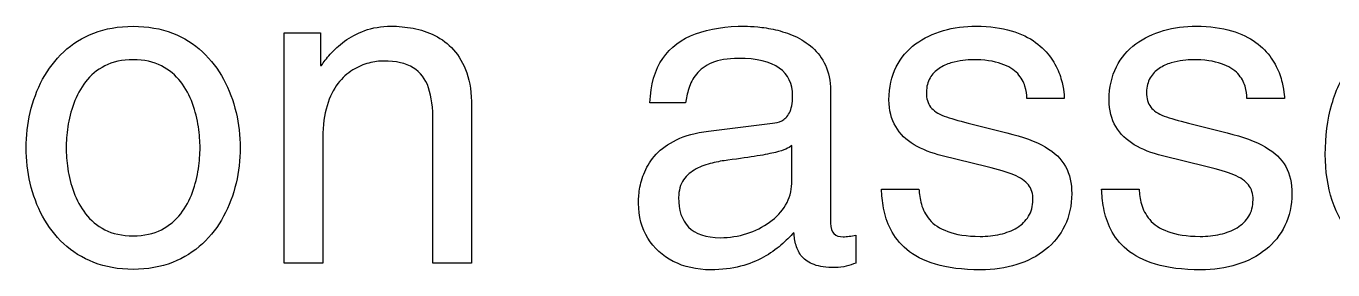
# Model space of a CAD drawing. Header units: inches. Extents: x -3.67 to 3.62, y -4.25 to 4.25.
# Drawn here: x 1.0683 to 1.3981, y -3.8307 to -3.7692 of the extents above; entities that cross this region are included whole.
import ezdxf

# ---------------------------------------------------------------- set-up
doc = ezdxf.new("R2010")
doc.units = ezdxf.units.IN
doc.header["$MEASUREMENT"] = 0
doc.layers.add('Dimensions', color=7, linetype='Continuous')

msp = doc.modelspace()

# ---------------------------------------------------------------- linework, layer by layer
at = {"layer": 'Dimensions', "color": 250}
for points, knots in [([(1.06832, -3.7999), (1.06832, -3.80292), (1.06865, -3.8059), (1.06935, -3.80884), (1.06935, -3.80884), (1.07004, -3.81179), (1.07108, -3.81456), (1.07248, -3.81717), (1.07248, -3.81717), (1.07387, -3.81979), (1.07565, -3.82208), (1.0778, -3.82408), (1.0778, -3.82408), (1.07995, -3.8261), (1.08246, -3.82767), (1.08539, -3.8288), (1.08539, -3.8288), (1.0883, -3.82995), (1.09161, -3.83054), (1.09532, -3.83056), (1.09532, -3.83056), (1.09902, -3.83054), (1.10233, -3.82995), (1.10524, -3.8288), (1.10524, -3.8288), (1.10817, -3.82767), (1.11069, -3.8261), (1.11283, -3.82408), (1.11283, -3.82408), (1.11498, -3.82208), (1.11676, -3.81979), (1.11815, -3.81717), (1.11815, -3.81717), (1.11956, -3.81456), (1.12061, -3.81179), (1.1213, -3.80884), (1.1213, -3.80884), (1.12198, -3.8059), (1.12232, -3.80292), (1.12232, -3.7999), (1.12232, -3.7999), (1.12232, -3.79688), (1.12198, -3.7939), (1.1213, -3.79095), (1.1213, -3.79095), (1.12061, -3.78801), (1.11956, -3.78523), (1.11815, -3.78262), (1.11815, -3.78262), (1.11676, -3.78001), (1.11498, -3.77771), (1.11283, -3.77571), (1.11283, -3.77571), (1.11069, -3.77369), (1.10817, -3.77212), (1.10524, -3.77097), (1.10524, -3.77097), (1.10233, -3.76984), (1.09902, -3.76925), (1.09532, -3.76923), (1.09532, -3.76923), (1.09161, -3.76925), (1.0883, -3.76984), (1.08539, -3.77097), (1.08539, -3.77097), (1.08246, -3.77212), (1.07995, -3.77369), (1.0778, -3.77571), (1.0778, -3.77571), (1.07565, -3.77771), (1.07387, -3.78001), (1.07248, -3.78262), (1.07248, -3.78262), (1.07108, -3.78523), (1.07004, -3.78801), (1.06935, -3.79095), (1.06935, -3.79095), (1.06865, -3.7939), (1.06832, -3.79688), (1.06832, -3.7999)], [0, 0, 0, 0, 0.05, 0.05, 0.05, 0.05, 0.1, 0.1, 0.1, 0.1, 0.15, 0.15, 0.15, 0.15, 0.2, 0.2, 0.2, 0.2, 0.25, 0.25, 0.25, 0.25, 0.3, 0.3, 0.3, 0.3, 0.35, 0.35, 0.35, 0.35, 0.4, 0.4, 0.4, 0.4, 0.45, 0.45, 0.45, 0.45, 0.5, 0.5, 0.5, 0.5, 0.55, 0.55, 0.55, 0.55, 0.6, 0.6, 0.6, 0.6, 0.65, 0.65, 0.65, 0.65, 0.7, 0.7, 0.7, 0.7, 0.75, 0.75, 0.75, 0.75, 0.8, 0.8, 0.8, 0.8, 0.85, 0.85, 0.85, 0.85, 0.9, 0.9, 0.9, 0.9, 0.95, 0.95, 0.95, 0.95, 1, 1, 1, 1]), ([(1.18076, -3.78945), (1.18074, -3.78616), (1.18033, -3.78332), (1.17952, -3.78099), (1.17952, -3.78099), (1.17869, -3.77866), (1.17759, -3.77671), (1.1762, -3.77517), (1.1762, -3.77517), (1.1748, -3.77366), (1.17322, -3.77245), (1.17148, -3.77158), (1.17148, -3.77158), (1.16972, -3.77071), (1.16789, -3.7701), (1.166, -3.76975), (1.166, -3.76975), (1.16411, -3.7694), (1.16224, -3.76921), (1.16043, -3.76923), (1.16043, -3.76923), (1.15793, -3.76925), (1.1557, -3.76962), (1.15376, -3.77034), (1.15376, -3.77034), (1.15181, -3.77105), (1.15013, -3.77193), (1.14869, -3.77301), (1.14869, -3.77301), (1.14726, -3.77408), (1.14606, -3.77516), (1.14509, -3.77627), (1.14509, -3.77627), (1.14413, -3.77736), (1.14339, -3.7783), (1.14287, -3.77912), (1.14287, -3.77912), (1.14287, -3.77912), (1.14265, -3.77912), (1.14265, -3.77912), (1.14265, -3.77912), (1.14265, -3.77912), (1.14265, -3.7709), (1.14265, -3.7709), (1.14265, -3.7709), (1.14265, -3.7709), (1.13343, -3.7709), (1.13343, -3.7709), (1.13343, -3.7709), (1.13343, -3.7709), (1.13343, -3.82901), (1.13343, -3.82901), (1.13343, -3.82901), (1.13343, -3.82901), (1.1432, -3.82901), (1.1432, -3.82901), (1.1432, -3.82901), (1.1432, -3.82901), (1.1432, -3.79734), (1.1432, -3.79734), (1.1432, -3.79734), (1.14322, -3.79419), (1.14357, -3.79151), (1.14426, -3.78927), (1.14426, -3.78927), (1.14494, -3.78703), (1.14587, -3.78517), (1.147, -3.78371), (1.147, -3.78371), (1.14813, -3.78225), (1.14939, -3.7811), (1.15074, -3.78027), (1.15074, -3.78027), (1.15209, -3.77943), (1.15346, -3.77884), (1.15481, -3.77851), (1.15481, -3.77851), (1.15617, -3.77816), (1.15741, -3.77799), (1.15854, -3.77801), (1.15854, -3.77801), (1.1617, -3.77801), (1.16419, -3.77856), (1.16602, -3.77971), (1.16602, -3.77971), (1.16783, -3.78084), (1.16913, -3.78253), (1.16989, -3.78479), (1.16989, -3.78479), (1.17065, -3.78704), (1.171, -3.78986), (1.17098, -3.79323), (1.17098, -3.79323), (1.17098, -3.79323), (1.17098, -3.82901), (1.17098, -3.82901), (1.17098, -3.82901), (1.17098, -3.82901), (1.18076, -3.82901), (1.18076, -3.82901), (1.18076, -3.82901), (1.18076, -3.82901), (1.18076, -3.78945), (1.18076, -3.78945)], [0, 0, 0, 0, 0.038462, 0.038462, 0.038462, 0.038462, 0.076923, 0.076923, 0.076923, 0.076923, 0.115385, 0.115385, 0.115385, 0.115385, 0.153846, 0.153846, 0.153846, 0.153846, 0.192308, 0.192308, 0.192308, 0.192308, 0.230769, 0.230769, 0.230769, 0.230769, 0.269231, 0.269231, 0.269231, 0.269231, 0.307692, 0.307692, 0.307692, 0.307692, 0.346154, 0.346154, 0.346154, 0.346154, 0.384615, 0.384615, 0.384615, 0.384615, 0.423077, 0.423077, 0.423077, 0.423077, 0.461538, 0.461538, 0.461538, 0.461538, 0.5, 0.5, 0.5, 0.5, 0.538462, 0.538462, 0.538462, 0.538462, 0.576923, 0.576923, 0.576923, 0.576923, 0.615385, 0.615385, 0.615385, 0.615385, 0.653846, 0.653846, 0.653846, 0.653846, 0.692308, 0.692308, 0.692308, 0.692308, 0.730769, 0.730769, 0.730769, 0.730769, 0.769231, 0.769231, 0.769231, 0.769231, 0.807692, 0.807692, 0.807692, 0.807692, 0.846154, 0.846154, 0.846154, 0.846154, 0.884615, 0.884615, 0.884615, 0.884615, 0.923077, 0.923077, 0.923077, 0.923077, 0.961538, 0.961538, 0.961538, 0.961538, 1, 1, 1, 1]), ([(1.23476, -3.78856), (1.23491, -3.78743), (1.23517, -3.78621), (1.23556, -3.78493), (1.23556, -3.78493), (1.23594, -3.78366), (1.23659, -3.78243), (1.2375, -3.78129), (1.2375, -3.78129), (1.23843, -3.78014), (1.23972, -3.77919), (1.24141, -3.77847), (1.24141, -3.77847), (1.24311, -3.77773), (1.24533, -3.77736), (1.24809, -3.77734), (1.24809, -3.77734), (1.2527, -3.77734), (1.25613, -3.77816), (1.25839, -3.77977), (1.25839, -3.77977), (1.26065, -3.78138), (1.26178, -3.78371), (1.26176, -3.78679), (1.26176, -3.78679), (1.26174, -3.78869), (1.26148, -3.79012), (1.26096, -3.79108), (1.26096, -3.79108), (1.26044, -3.79206), (1.2598, -3.79271), (1.25902, -3.79306), (1.25902, -3.79306), (1.25824, -3.79343), (1.25744, -3.79362), (1.25665, -3.79367), (1.25665, -3.79367), (1.25665, -3.79367), (1.24054, -3.79567), (1.24054, -3.79567), (1.24054, -3.79567), (1.23731, -3.7961), (1.23463, -3.79682), (1.23246, -3.79786), (1.23246, -3.79786), (1.23031, -3.79892), (1.22859, -3.80014), (1.22731, -3.80154), (1.22731, -3.80154), (1.22602, -3.80295), (1.22506, -3.80442), (1.22443, -3.80595), (1.22443, -3.80595), (1.22378, -3.80747), (1.22335, -3.80893), (1.22315, -3.81032), (1.22315, -3.81032), (1.22294, -3.81171), (1.22285, -3.8129), (1.22287, -3.8139), (1.22287, -3.8139), (1.22291, -3.81725), (1.22369, -3.82017), (1.22522, -3.82269), (1.22522, -3.82269), (1.22676, -3.82519), (1.22891, -3.82716), (1.23163, -3.82854), (1.23163, -3.82854), (1.23435, -3.82993), (1.23752, -3.83066), (1.24109, -3.83067), (1.24109, -3.83067), (1.24393, -3.83066), (1.24643, -3.83036), (1.24863, -3.82977), (1.24863, -3.82977), (1.25081, -3.82919), (1.25276, -3.82843), (1.25443, -3.82749), (1.25443, -3.82749), (1.25609, -3.82654), (1.25756, -3.82553), (1.25881, -3.82443), (1.25881, -3.82443), (1.26007, -3.82334), (1.26117, -3.82227), (1.26209, -3.82123), (1.26209, -3.82123), (1.26217, -3.82236), (1.26233, -3.82343), (1.26263, -3.82449), (1.26263, -3.82449), (1.26293, -3.82554), (1.26343, -3.82649), (1.26413, -3.82734), (1.26413, -3.82734), (1.26485, -3.82819), (1.26587, -3.82886), (1.2672, -3.82936), (1.2672, -3.82936), (1.26854, -3.82986), (1.27028, -3.8301), (1.27243, -3.83012), (1.27243, -3.83012), (1.27352, -3.8301), (1.27448, -3.82997), (1.2753, -3.82973), (1.2753, -3.82973), (1.27613, -3.82949), (1.27694, -3.82925), (1.27776, -3.82901), (1.27776, -3.82901), (1.27776, -3.82901), (1.27776, -3.8219), (1.27776, -3.8219), (1.27776, -3.8219), (1.2772, -3.82201), (1.27663, -3.82212), (1.27607, -3.82221), (1.27607, -3.82221), (1.2755, -3.82229), (1.275, -3.82234), (1.27454, -3.82234), (1.27454, -3.82234), (1.27354, -3.82236), (1.27274, -3.82208), (1.27219, -3.82154), (1.27219, -3.82154), (1.27161, -3.82099), (1.27133, -3.82012), (1.27131, -3.8189), (1.27131, -3.8189), (1.27131, -3.8189), (1.27131, -3.78545), (1.27131, -3.78545), (1.27131, -3.78545), (1.2713, -3.78297), (1.27087, -3.78086), (1.27004, -3.77908), (1.27004, -3.77908), (1.26922, -3.7773), (1.26813, -3.77582), (1.26676, -3.77462), (1.26676, -3.77462), (1.26541, -3.77343), (1.26391, -3.77247), (1.2623, -3.77175), (1.2623, -3.77175), (1.26067, -3.77103), (1.25904, -3.77049), (1.25743, -3.77012), (1.25743, -3.77012), (1.2558, -3.76977), (1.25431, -3.76953), (1.25298, -3.7694), (1.25298, -3.7694), (1.25163, -3.76927), (1.25056, -3.76921), (1.24976, -3.76923), (1.24976, -3.76923), (1.24496, -3.76921), (1.2408, -3.76986), (1.23726, -3.77116), (1.23726, -3.77116), (1.23374, -3.77245), (1.23098, -3.77453), (1.229, -3.77738), (1.229, -3.77738), (1.227, -3.78023), (1.22593, -3.78395), (1.22576, -3.78856), (1.22576, -3.78856), (1.22576, -3.78856), (1.23476, -3.78856), (1.23476, -3.78856)], [0, 0, 0, 0, 0.022727, 0.022727, 0.022727, 0.022727, 0.045455, 0.045455, 0.045455, 0.045455, 0.068182, 0.068182, 0.068182, 0.068182, 0.090909, 0.090909, 0.090909, 0.090909, 0.113636, 0.113636, 0.113636, 0.113636, 0.136364, 0.136364, 0.136364, 0.136364, 0.159091, 0.159091, 0.159091, 0.159091, 0.181818, 0.181818, 0.181818, 0.181818, 0.204545, 0.204545, 0.204545, 0.204545, 0.227273, 0.227273, 0.227273, 0.227273, 0.25, 0.25, 0.25, 0.25, 0.272727, 0.272727, 0.272727, 0.272727, 0.295455, 0.295455, 0.295455, 0.295455, 0.318182, 0.318182, 0.318182, 0.318182, 0.340909, 0.340909, 0.340909, 0.340909, 0.363636, 0.363636, 0.363636, 0.363636, 0.386364, 0.386364, 0.386364, 0.386364, 0.409091, 0.409091, 0.409091, 0.409091, 0.431818, 0.431818, 0.431818, 0.431818, 0.454545, 0.454545, 0.454545, 0.454545, 0.477273, 0.477273, 0.477273, 0.477273, 0.5, 0.5, 0.5, 0.5, 0.522727, 0.522727, 0.522727, 0.522727, 0.545455, 0.545455, 0.545455, 0.545455, 0.568182, 0.568182, 0.568182, 0.568182, 0.590909, 0.590909, 0.590909, 0.590909, 0.613636, 0.613636, 0.613636, 0.613636, 0.636364, 0.636364, 0.636364, 0.636364, 0.659091, 0.659091, 0.659091, 0.659091, 0.681818, 0.681818, 0.681818, 0.681818, 0.704545, 0.704545, 0.704545, 0.704545, 0.727273, 0.727273, 0.727273, 0.727273, 0.75, 0.75, 0.75, 0.75, 0.772727, 0.772727, 0.772727, 0.772727, 0.795455, 0.795455, 0.795455, 0.795455, 0.818182, 0.818182, 0.818182, 0.818182, 0.840909, 0.840909, 0.840909, 0.840909, 0.863636, 0.863636, 0.863636, 0.863636, 0.886364, 0.886364, 0.886364, 0.886364, 0.909091, 0.909091, 0.909091, 0.909091, 0.931818, 0.931818, 0.931818, 0.931818, 0.954545, 0.954545, 0.954545, 0.954545, 0.977273, 0.977273, 0.977273, 0.977273, 1, 1, 1, 1]), ([(1.33031, -3.78745), (1.33033, -3.78695), (1.33026, -3.78616), (1.33011, -3.7851), (1.33011, -3.7851), (1.32996, -3.78403), (1.32965, -3.78282), (1.32917, -3.78143), (1.32917, -3.78143), (1.32868, -3.78006), (1.32796, -3.77867), (1.327, -3.77725), (1.327, -3.77725), (1.32602, -3.77584), (1.32472, -3.77453), (1.32309, -3.7733), (1.32309, -3.7733), (1.32146, -3.7721), (1.31941, -3.77112), (1.31696, -3.77038), (1.31696, -3.77038), (1.3145, -3.76964), (1.31154, -3.76925), (1.30809, -3.76923), (1.30809, -3.76923), (1.3052, -3.76923), (1.30244, -3.7696), (1.29983, -3.77032), (1.29983, -3.77032), (1.2972, -3.77106), (1.29487, -3.77219), (1.2928, -3.77371), (1.2928, -3.77371), (1.29074, -3.77523), (1.28911, -3.77716), (1.28793, -3.77949), (1.28793, -3.77949), (1.28672, -3.78182), (1.28611, -3.7846), (1.28609, -3.78779), (1.28609, -3.78779), (1.28611, -3.79043), (1.28667, -3.79269), (1.28778, -3.79454), (1.28778, -3.79454), (1.28889, -3.79642), (1.29044, -3.79793), (1.29244, -3.79912), (1.29244, -3.79912), (1.29446, -3.80032), (1.29681, -3.80125), (1.29954, -3.8019), (1.29954, -3.8019), (1.29954, -3.8019), (1.31087, -3.80467), (1.31087, -3.80467), (1.31087, -3.80467), (1.31363, -3.80536), (1.31587, -3.80604), (1.31757, -3.80673), (1.31757, -3.80673), (1.31928, -3.80743), (1.32052, -3.80827), (1.32128, -3.80925), (1.32128, -3.80925), (1.32205, -3.81021), (1.32244, -3.81147), (1.32242, -3.81301), (1.32242, -3.81301), (1.32241, -3.81462), (1.32205, -3.81601), (1.32133, -3.81717), (1.32133, -3.81717), (1.32061, -3.81834), (1.31963, -3.81929), (1.31839, -3.82004), (1.31839, -3.82004), (1.31715, -3.82079), (1.31572, -3.82134), (1.31413, -3.82169), (1.31413, -3.82169), (1.31254, -3.82206), (1.31085, -3.82223), (1.30909, -3.82223), (1.30909, -3.82223), (1.30568, -3.82221), (1.30294, -3.8218), (1.30091, -3.82101), (1.30091, -3.82101), (1.29887, -3.82023), (1.29735, -3.81923), (1.29633, -3.81799), (1.29633, -3.81799), (1.29531, -3.81677), (1.29463, -3.81547), (1.29426, -3.81412), (1.29426, -3.81412), (1.29391, -3.81277), (1.2937, -3.81151), (1.29365, -3.81034), (1.29365, -3.81034), (1.29365, -3.81034), (1.2842, -3.81034), (1.2842, -3.81034), (1.2842, -3.81034), (1.28424, -3.81177), (1.28443, -3.81336), (1.28472, -3.81514), (1.28472, -3.81514), (1.28504, -3.81692), (1.28563, -3.81871), (1.28652, -3.82053), (1.28652, -3.82053), (1.28743, -3.82234), (1.28876, -3.82401), (1.29057, -3.82553), (1.29057, -3.82553), (1.29237, -3.82706), (1.29478, -3.8283), (1.2978, -3.82923), (1.2978, -3.82923), (1.30083, -3.83017), (1.30463, -3.83066), (1.3092, -3.83067), (1.3092, -3.83067), (1.3125, -3.83067), (1.31554, -3.83023), (1.31833, -3.82936), (1.31833, -3.82936), (1.32111, -3.82849), (1.32355, -3.82723), (1.32563, -3.82556), (1.32563, -3.82556), (1.32768, -3.8239), (1.3293, -3.8219), (1.33046, -3.81953), (1.33046, -3.81953), (1.33161, -3.81716), (1.33218, -3.81445), (1.3322, -3.81145), (1.3322, -3.81145), (1.33222, -3.80884), (1.3317, -3.80656), (1.33067, -3.80464), (1.33067, -3.80464), (1.32961, -3.80271), (1.32789, -3.80106), (1.32548, -3.79967), (1.32548, -3.79967), (1.32309, -3.79829), (1.31989, -3.7971), (1.31587, -3.79612), (1.31587, -3.79612), (1.31587, -3.79612), (1.30609, -3.79367), (1.30609, -3.79367), (1.30609, -3.79367), (1.30359, -3.79306), (1.30155, -3.79247), (1.3, -3.79188), (1.3, -3.79188), (1.29844, -3.79129), (1.29731, -3.79053), (1.29659, -3.78962), (1.29659, -3.78962), (1.29587, -3.78869), (1.29552, -3.78745), (1.29554, -3.7859), (1.29554, -3.7859), (1.29555, -3.78445), (1.29585, -3.78325), (1.29644, -3.78227), (1.29644, -3.78227), (1.29704, -3.78129), (1.2978, -3.78049), (1.29874, -3.77988), (1.29874, -3.77988), (1.29968, -3.77927), (1.30067, -3.7788), (1.30172, -3.77849), (1.30172, -3.77849), (1.30278, -3.77817), (1.3038, -3.77795), (1.30474, -3.77784), (1.30474, -3.77784), (1.30568, -3.77771), (1.30648, -3.77766), (1.30709, -3.77767), (1.30709, -3.77767), (1.31015, -3.77769), (1.31259, -3.77803), (1.31442, -3.77869), (1.31442, -3.77869), (1.31628, -3.77934), (1.31765, -3.78017), (1.31857, -3.78119), (1.31857, -3.78119), (1.31948, -3.78219), (1.32009, -3.78327), (1.32041, -3.78438), (1.32041, -3.78438), (1.32072, -3.78549), (1.32087, -3.78651), (1.32087, -3.78745), (1.32087, -3.78745), (1.32087, -3.78745), (1.33031, -3.78745), (1.33031, -3.78745)], [0, 0, 0, 0, 0.019231, 0.019231, 0.019231, 0.019231, 0.038462, 0.038462, 0.038462, 0.038462, 0.057692, 0.057692, 0.057692, 0.057692, 0.076923, 0.076923, 0.076923, 0.076923, 0.096154, 0.096154, 0.096154, 0.096154, 0.115385, 0.115385, 0.115385, 0.115385, 0.134615, 0.134615, 0.134615, 0.134615, 0.153846, 0.153846, 0.153846, 0.153846, 0.173077, 0.173077, 0.173077, 0.173077, 0.192308, 0.192308, 0.192308, 0.192308, 0.211538, 0.211538, 0.211538, 0.211538, 0.230769, 0.230769, 0.230769, 0.230769, 0.25, 0.25, 0.25, 0.25, 0.269231, 0.269231, 0.269231, 0.269231, 0.288462, 0.288462, 0.288462, 0.288462, 0.307692, 0.307692, 0.307692, 0.307692, 0.326923, 0.326923, 0.326923, 0.326923, 0.346154, 0.346154, 0.346154, 0.346154, 0.365385, 0.365385, 0.365385, 0.365385, 0.384615, 0.384615, 0.384615, 0.384615, 0.403846, 0.403846, 0.403846, 0.403846, 0.423077, 0.423077, 0.423077, 0.423077, 0.442308, 0.442308, 0.442308, 0.442308, 0.461538, 0.461538, 0.461538, 0.461538, 0.480769, 0.480769, 0.480769, 0.480769, 0.5, 0.5, 0.5, 0.5, 0.519231, 0.519231, 0.519231, 0.519231, 0.538462, 0.538462, 0.538462, 0.538462, 0.557692, 0.557692, 0.557692, 0.557692, 0.576923, 0.576923, 0.576923, 0.576923, 0.596154, 0.596154, 0.596154, 0.596154, 0.615385, 0.615385, 0.615385, 0.615385, 0.634615, 0.634615, 0.634615, 0.634615, 0.653846, 0.653846, 0.653846, 0.653846, 0.673077, 0.673077, 0.673077, 0.673077, 0.692308, 0.692308, 0.692308, 0.692308, 0.711538, 0.711538, 0.711538, 0.711538, 0.730769, 0.730769, 0.730769, 0.730769, 0.75, 0.75, 0.75, 0.75, 0.769231, 0.769231, 0.769231, 0.769231, 0.788462, 0.788462, 0.788462, 0.788462, 0.807692, 0.807692, 0.807692, 0.807692, 0.826923, 0.826923, 0.826923, 0.826923, 0.846154, 0.846154, 0.846154, 0.846154, 0.865385, 0.865385, 0.865385, 0.865385, 0.884615, 0.884615, 0.884615, 0.884615, 0.903846, 0.903846, 0.903846, 0.903846, 0.923077, 0.923077, 0.923077, 0.923077, 0.942308, 0.942308, 0.942308, 0.942308, 0.961538, 0.961538, 0.961538, 0.961538, 0.980769, 0.980769, 0.980769, 0.980769, 1, 1, 1, 1]), ([(1.38587, -3.78745), (1.38589, -3.78695), (1.38581, -3.78616), (1.38566, -3.7851), (1.38566, -3.7851), (1.38552, -3.78403), (1.3852, -3.78282), (1.38472, -3.78143), (1.38472, -3.78143), (1.38424, -3.78006), (1.38352, -3.77867), (1.38255, -3.77725), (1.38255, -3.77725), (1.38157, -3.77584), (1.38028, -3.77453), (1.37865, -3.7733), (1.37865, -3.7733), (1.37702, -3.7721), (1.37496, -3.77112), (1.37252, -3.77038), (1.37252, -3.77038), (1.37005, -3.76964), (1.36709, -3.76925), (1.36365, -3.76923), (1.36365, -3.76923), (1.36076, -3.76923), (1.358, -3.7696), (1.35539, -3.77032), (1.35539, -3.77032), (1.35276, -3.77106), (1.35042, -3.77219), (1.34835, -3.77371), (1.34835, -3.77371), (1.34629, -3.77523), (1.34467, -3.77716), (1.34348, -3.77949), (1.34348, -3.77949), (1.34228, -3.78182), (1.34167, -3.7846), (1.34165, -3.78779), (1.34165, -3.78779), (1.34167, -3.79043), (1.34222, -3.79269), (1.34333, -3.79454), (1.34333, -3.79454), (1.34444, -3.79642), (1.346, -3.79793), (1.348, -3.79912), (1.348, -3.79912), (1.35002, -3.80032), (1.35237, -3.80125), (1.35509, -3.8019), (1.35509, -3.8019), (1.35509, -3.8019), (1.36642, -3.80467), (1.36642, -3.80467), (1.36642, -3.80467), (1.36918, -3.80536), (1.37142, -3.80604), (1.37313, -3.80673), (1.37313, -3.80673), (1.37483, -3.80743), (1.37607, -3.80827), (1.37683, -3.80925), (1.37683, -3.80925), (1.37761, -3.81021), (1.378, -3.81147), (1.37798, -3.81301), (1.37798, -3.81301), (1.37796, -3.81462), (1.37761, -3.81601), (1.37689, -3.81717), (1.37689, -3.81717), (1.37617, -3.81834), (1.37518, -3.81929), (1.37394, -3.82004), (1.37394, -3.82004), (1.3727, -3.82079), (1.37128, -3.82134), (1.36968, -3.82169), (1.36968, -3.82169), (1.36809, -3.82206), (1.36641, -3.82223), (1.36465, -3.82223), (1.36465, -3.82223), (1.36124, -3.82221), (1.3585, -3.8218), (1.35646, -3.82101), (1.35646, -3.82101), (1.35442, -3.82023), (1.35291, -3.81923), (1.35189, -3.81799), (1.35189, -3.81799), (1.35087, -3.81677), (1.35018, -3.81547), (1.34981, -3.81412), (1.34981, -3.81412), (1.34946, -3.81277), (1.34926, -3.81151), (1.3492, -3.81034), (1.3492, -3.81034), (1.3492, -3.81034), (1.33976, -3.81034), (1.33976, -3.81034), (1.33976, -3.81034), (1.3398, -3.81177), (1.33998, -3.81336), (1.34028, -3.81514), (1.34028, -3.81514), (1.34059, -3.81692), (1.34118, -3.81871), (1.34207, -3.82053), (1.34207, -3.82053), (1.34298, -3.82234), (1.34431, -3.82401), (1.34613, -3.82553), (1.34613, -3.82553), (1.34792, -3.82706), (1.35033, -3.8283), (1.35335, -3.82923), (1.35335, -3.82923), (1.35639, -3.83017), (1.36018, -3.83066), (1.36476, -3.83067), (1.36476, -3.83067), (1.36805, -3.83067), (1.37109, -3.83023), (1.37389, -3.82936), (1.37389, -3.82936), (1.37667, -3.82849), (1.37911, -3.82723), (1.38118, -3.82556), (1.38118, -3.82556), (1.38324, -3.8239), (1.38485, -3.8219), (1.38602, -3.81953), (1.38602, -3.81953), (1.38716, -3.81716), (1.38774, -3.81445), (1.38776, -3.81145), (1.38776, -3.81145), (1.38778, -3.80884), (1.38726, -3.80656), (1.38622, -3.80464), (1.38622, -3.80464), (1.38516, -3.80271), (1.38344, -3.80106), (1.38104, -3.79967), (1.38104, -3.79967), (1.37865, -3.79829), (1.37544, -3.7971), (1.37142, -3.79612), (1.37142, -3.79612), (1.37142, -3.79612), (1.36165, -3.79367), (1.36165, -3.79367), (1.36165, -3.79367), (1.35915, -3.79306), (1.35711, -3.79247), (1.35555, -3.79188), (1.35555, -3.79188), (1.354, -3.79129), (1.35287, -3.79053), (1.35215, -3.78962), (1.35215, -3.78962), (1.35142, -3.78869), (1.35107, -3.78745), (1.35109, -3.7859), (1.35109, -3.7859), (1.35111, -3.78445), (1.35141, -3.78325), (1.352, -3.78227), (1.352, -3.78227), (1.35259, -3.78129), (1.35335, -3.78049), (1.35429, -3.77988), (1.35429, -3.77988), (1.35524, -3.77927), (1.35622, -3.7788), (1.35728, -3.77849), (1.35728, -3.77849), (1.35833, -3.77817), (1.35935, -3.77795), (1.36029, -3.77784), (1.36029, -3.77784), (1.36124, -3.77771), (1.36204, -3.77766), (1.36265, -3.77767), (1.36265, -3.77767), (1.3657, -3.77769), (1.36815, -3.77803), (1.36998, -3.77869), (1.36998, -3.77869), (1.37183, -3.77934), (1.3732, -3.78017), (1.37413, -3.78119), (1.37413, -3.78119), (1.37504, -3.78219), (1.37565, -3.78327), (1.37596, -3.78438), (1.37596, -3.78438), (1.37628, -3.78549), (1.37642, -3.78651), (1.37642, -3.78745), (1.37642, -3.78745), (1.37642, -3.78745), (1.38587, -3.78745), (1.38587, -3.78745)], [0, 0, 0, 0, 0.019231, 0.019231, 0.019231, 0.019231, 0.038462, 0.038462, 0.038462, 0.038462, 0.057692, 0.057692, 0.057692, 0.057692, 0.076923, 0.076923, 0.076923, 0.076923, 0.096154, 0.096154, 0.096154, 0.096154, 0.115385, 0.115385, 0.115385, 0.115385, 0.134615, 0.134615, 0.134615, 0.134615, 0.153846, 0.153846, 0.153846, 0.153846, 0.173077, 0.173077, 0.173077, 0.173077, 0.192308, 0.192308, 0.192308, 0.192308, 0.211538, 0.211538, 0.211538, 0.211538, 0.230769, 0.230769, 0.230769, 0.230769, 0.25, 0.25, 0.25, 0.25, 0.269231, 0.269231, 0.269231, 0.269231, 0.288462, 0.288462, 0.288462, 0.288462, 0.307692, 0.307692, 0.307692, 0.307692, 0.326923, 0.326923, 0.326923, 0.326923, 0.346154, 0.346154, 0.346154, 0.346154, 0.365385, 0.365385, 0.365385, 0.365385, 0.384615, 0.384615, 0.384615, 0.384615, 0.403846, 0.403846, 0.403846, 0.403846, 0.423077, 0.423077, 0.423077, 0.423077, 0.442308, 0.442308, 0.442308, 0.442308, 0.461538, 0.461538, 0.461538, 0.461538, 0.480769, 0.480769, 0.480769, 0.480769, 0.5, 0.5, 0.5, 0.5, 0.519231, 0.519231, 0.519231, 0.519231, 0.538462, 0.538462, 0.538462, 0.538462, 0.557692, 0.557692, 0.557692, 0.557692, 0.576923, 0.576923, 0.576923, 0.576923, 0.596154, 0.596154, 0.596154, 0.596154, 0.615385, 0.615385, 0.615385, 0.615385, 0.634615, 0.634615, 0.634615, 0.634615, 0.653846, 0.653846, 0.653846, 0.653846, 0.673077, 0.673077, 0.673077, 0.673077, 0.692308, 0.692308, 0.692308, 0.692308, 0.711538, 0.711538, 0.711538, 0.711538, 0.730769, 0.730769, 0.730769, 0.730769, 0.75, 0.75, 0.75, 0.75, 0.769231, 0.769231, 0.769231, 0.769231, 0.788462, 0.788462, 0.788462, 0.788462, 0.807692, 0.807692, 0.807692, 0.807692, 0.826923, 0.826923, 0.826923, 0.826923, 0.846154, 0.846154, 0.846154, 0.846154, 0.865385, 0.865385, 0.865385, 0.865385, 0.884615, 0.884615, 0.884615, 0.884615, 0.903846, 0.903846, 0.903846, 0.903846, 0.923077, 0.923077, 0.923077, 0.923077, 0.942308, 0.942308, 0.942308, 0.942308, 0.961538, 0.961538, 0.961538, 0.961538, 0.980769, 0.980769, 0.980769, 0.980769, 1, 1, 1, 1]), ([(1.43853, -3.81079), (1.43844, -3.8119), (1.43805, -3.8131), (1.43735, -3.8144), (1.43735, -3.8144), (1.43665, -3.81571), (1.43565, -3.81695), (1.43437, -3.81814), (1.43437, -3.81814), (1.43309, -3.81932), (1.43153, -3.82029), (1.42972, -3.82104), (1.42972, -3.82104), (1.42791, -3.8218), (1.42585, -3.82221), (1.42353, -3.82223), (1.42353, -3.82223), (1.41979, -3.82221), (1.41666, -3.82147), (1.41416, -3.81997), (1.41416, -3.81997), (1.41166, -3.81847), (1.40979, -3.8163), (1.40854, -3.81345), (1.40854, -3.81345), (1.40728, -3.81062), (1.40665, -3.80717), (1.40665, -3.80312), (1.40665, -3.80312), (1.40665, -3.80312), (1.44909, -3.80312), (1.44909, -3.80312), (1.44909, -3.80312), (1.44909, -3.79797), (1.44857, -3.7933), (1.44755, -3.78916), (1.44755, -3.78916), (1.44652, -3.78499), (1.44496, -3.78143), (1.44289, -3.77847), (1.44289, -3.77847), (1.44081, -3.77549), (1.4382, -3.77321), (1.43507, -3.77164), (1.43507, -3.77164), (1.43194, -3.77005), (1.42829, -3.76925), (1.42409, -3.76923), (1.42409, -3.76923), (1.41929, -3.76925), (1.41513, -3.7701), (1.41163, -3.77175), (1.41163, -3.77175), (1.40811, -3.7734), (1.40522, -3.77569), (1.40294, -3.77864), (1.40294, -3.77864), (1.40066, -3.78158), (1.39896, -3.78501), (1.39785, -3.78892), (1.39785, -3.78892), (1.39676, -3.79282), (1.3962, -3.79703), (1.3962, -3.80156), (1.3962, -3.80156), (1.3962, -3.80579), (1.39679, -3.80966), (1.39796, -3.81319), (1.39796, -3.81319), (1.39915, -3.81673), (1.40083, -3.8198), (1.40307, -3.82241), (1.40307, -3.82241), (1.40531, -3.82503), (1.40804, -3.82704), (1.41126, -3.82849), (1.41126, -3.82849), (1.41446, -3.82991), (1.41811, -3.83066), (1.4222, -3.83067), (1.4222, -3.83067), (1.42529, -3.83066), (1.42783, -3.83043), (1.42985, -3.83003), (1.42985, -3.83003), (1.43187, -3.82962), (1.4335, -3.82912), (1.43478, -3.82851), (1.43478, -3.82851), (1.43605, -3.8279), (1.43713, -3.82729), (1.43798, -3.82667), (1.43798, -3.82667), (1.43981, -3.82543), (1.44137, -3.82404), (1.44265, -3.82253), (1.44265, -3.82253), (1.44392, -3.82099), (1.44496, -3.81947), (1.44578, -3.81793), (1.44578, -3.81793), (1.44657, -3.81642), (1.44718, -3.81501), (1.44759, -3.81375), (1.44759, -3.81375), (1.448, -3.81249), (1.44824, -3.81151), (1.44831, -3.81079), (1.44831, -3.81079), (1.44831, -3.81079), (1.43853, -3.81079), (1.43853, -3.81079)], [0, 0, 0, 0, 0.035714, 0.035714, 0.035714, 0.035714, 0.071429, 0.071429, 0.071429, 0.071429, 0.107143, 0.107143, 0.107143, 0.107143, 0.142857, 0.142857, 0.142857, 0.142857, 0.178571, 0.178571, 0.178571, 0.178571, 0.214286, 0.214286, 0.214286, 0.214286, 0.25, 0.25, 0.25, 0.25, 0.285714, 0.285714, 0.285714, 0.285714, 0.321429, 0.321429, 0.321429, 0.321429, 0.357143, 0.357143, 0.357143, 0.357143, 0.392857, 0.392857, 0.392857, 0.392857, 0.428571, 0.428571, 0.428571, 0.428571, 0.464286, 0.464286, 0.464286, 0.464286, 0.5, 0.5, 0.5, 0.5, 0.535714, 0.535714, 0.535714, 0.535714, 0.571429, 0.571429, 0.571429, 0.571429, 0.607143, 0.607143, 0.607143, 0.607143, 0.642857, 0.642857, 0.642857, 0.642857, 0.678571, 0.678571, 0.678571, 0.678571, 0.714286, 0.714286, 0.714286, 0.714286, 0.75, 0.75, 0.75, 0.75, 0.785714, 0.785714, 0.785714, 0.785714, 0.821429, 0.821429, 0.821429, 0.821429, 0.857143, 0.857143, 0.857143, 0.857143, 0.892857, 0.892857, 0.892857, 0.892857, 0.928571, 0.928571, 0.928571, 0.928571, 0.964286, 0.964286, 0.964286, 0.964286, 1, 1, 1, 1]), ([(1.07843, -3.7999), (1.07841, -3.7983), (1.07856, -3.79654), (1.07883, -3.7946), (1.07883, -3.7946), (1.07913, -3.79266), (1.07963, -3.79069), (1.08033, -3.78871), (1.08033, -3.78871), (1.08106, -3.78673), (1.08206, -3.78492), (1.08332, -3.78325), (1.08332, -3.78325), (1.08459, -3.78158), (1.08622, -3.78025), (1.08819, -3.77923), (1.08819, -3.77923), (1.09015, -3.77823), (1.09252, -3.77769), (1.09532, -3.77767), (1.09532, -3.77767), (1.09811, -3.77769), (1.10048, -3.77823), (1.10245, -3.77923), (1.10245, -3.77923), (1.10441, -3.78025), (1.10604, -3.78158), (1.10732, -3.78325), (1.10732, -3.78325), (1.10859, -3.78492), (1.10958, -3.78673), (1.1103, -3.78871), (1.1103, -3.78871), (1.111, -3.79069), (1.1115, -3.79266), (1.1118, -3.7946), (1.1118, -3.7946), (1.11208, -3.79654), (1.11222, -3.7983), (1.1122, -3.7999), (1.1122, -3.7999), (1.11222, -3.80147), (1.11208, -3.80325), (1.1118, -3.80519), (1.1118, -3.80519), (1.1115, -3.80714), (1.111, -3.8091), (1.1103, -3.81108), (1.1103, -3.81108), (1.10958, -3.81304), (1.10859, -3.81488), (1.10732, -3.81654), (1.10732, -3.81654), (1.10604, -3.81819), (1.10441, -3.81954), (1.10245, -3.82056), (1.10245, -3.82056), (1.10048, -3.82156), (1.09811, -3.8221), (1.09532, -3.82212), (1.09532, -3.82212), (1.09252, -3.8221), (1.09015, -3.82156), (1.08819, -3.82056), (1.08819, -3.82056), (1.08622, -3.81954), (1.08459, -3.81819), (1.08332, -3.81654), (1.08332, -3.81654), (1.08206, -3.81488), (1.08106, -3.81304), (1.08033, -3.81108), (1.08033, -3.81108), (1.07963, -3.8091), (1.07913, -3.80714), (1.07883, -3.80519), (1.07883, -3.80519), (1.07856, -3.80325), (1.07841, -3.80147), (1.07843, -3.7999)], [0, 0, 0, 0, 0.05, 0.05, 0.05, 0.05, 0.1, 0.1, 0.1, 0.1, 0.15, 0.15, 0.15, 0.15, 0.2, 0.2, 0.2, 0.2, 0.25, 0.25, 0.25, 0.25, 0.3, 0.3, 0.3, 0.3, 0.35, 0.35, 0.35, 0.35, 0.4, 0.4, 0.4, 0.4, 0.45, 0.45, 0.45, 0.45, 0.5, 0.5, 0.5, 0.5, 0.55, 0.55, 0.55, 0.55, 0.6, 0.6, 0.6, 0.6, 0.65, 0.65, 0.65, 0.65, 0.7, 0.7, 0.7, 0.7, 0.75, 0.75, 0.75, 0.75, 0.8, 0.8, 0.8, 0.8, 0.85, 0.85, 0.85, 0.85, 0.9, 0.9, 0.9, 0.9, 0.95, 0.95, 0.95, 0.95, 1, 1, 1, 1]), ([(1.26154, -3.8089), (1.26152, -3.81086), (1.261, -3.81266), (1.26, -3.81432), (1.26, -3.81432), (1.25902, -3.81597), (1.25767, -3.81742), (1.25596, -3.81866), (1.25596, -3.81866), (1.25426, -3.81988), (1.25233, -3.82084), (1.25019, -3.82153), (1.25019, -3.82153), (1.24806, -3.82221), (1.24583, -3.82254), (1.24354, -3.82256), (1.24354, -3.82256), (1.23989, -3.82254), (1.2372, -3.82164), (1.2355, -3.81988), (1.2355, -3.81988), (1.2338, -3.81812), (1.23296, -3.81564), (1.23298, -3.81245), (1.23298, -3.81245), (1.233, -3.81064), (1.23343, -3.80914), (1.23426, -3.80797), (1.23426, -3.80797), (1.23507, -3.8068), (1.23613, -3.8059), (1.23741, -3.80523), (1.23741, -3.80523), (1.2387, -3.80456), (1.24006, -3.80406), (1.24146, -3.80373), (1.24146, -3.80373), (1.24289, -3.8034), (1.2442, -3.80316), (1.24543, -3.80301), (1.24543, -3.80301), (1.24843, -3.80262), (1.25091, -3.80227), (1.25283, -3.80195), (1.25283, -3.80195), (1.25478, -3.80164), (1.2563, -3.80132), (1.25744, -3.80104), (1.25744, -3.80104), (1.25857, -3.80077), (1.25946, -3.80049), (1.26007, -3.80021), (1.26007, -3.80021), (1.26069, -3.79993), (1.26117, -3.79964), (1.26154, -3.79934), (1.26154, -3.79934), (1.26154, -3.79934), (1.26154, -3.8089), (1.26154, -3.8089)], [0, 0, 0, 0, 0.066667, 0.066667, 0.066667, 0.066667, 0.133333, 0.133333, 0.133333, 0.133333, 0.2, 0.2, 0.2, 0.2, 0.266667, 0.266667, 0.266667, 0.266667, 0.333333, 0.333333, 0.333333, 0.333333, 0.4, 0.4, 0.4, 0.4, 0.466667, 0.466667, 0.466667, 0.466667, 0.533333, 0.533333, 0.533333, 0.533333, 0.6, 0.6, 0.6, 0.6, 0.666667, 0.666667, 0.666667, 0.666667, 0.733333, 0.733333, 0.733333, 0.733333, 0.8, 0.8, 0.8, 0.8, 0.866667, 0.866667, 0.866667, 0.866667, 0.933333, 0.933333, 0.933333, 0.933333, 1, 1, 1, 1])]:
    msp.add_open_spline(points, degree=3, knots=knots, dxfattribs=at)

doc.saveas('drawing.dxf')
